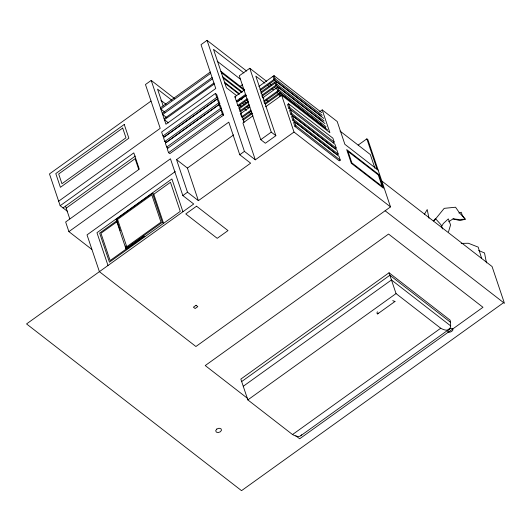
<?xml version="1.0" encoding="UTF-8"?>
<svg xmlns="http://www.w3.org/2000/svg" width="531" height="531" viewBox="0 0 531 531"><rect width="100%" height="100%" fill="white"/><g stroke="black" fill="none" stroke-linecap="round" stroke-linejoin="round"><path stroke-width="0.8" d="M292.521 434.544L440.723 328.231A36.433 10.998 54.3 0 0 450.66 325.875L450.149 320.166L389.037 272.775L240.835 379.094L247.838 399.896L292.521 434.544A36.433 10.998 54.3 0 0 301.668 434.743M448.496 231.868L450.56 224.912L448.317 218.898L443.272 223.571L441.706 226.359M377.342 311.79L376.93 313.171L377.534 313.98L395.004 301.455L392.728 300.632M378.331 313.111L377.747 313.881M434.312 220.504L444.201 208.344L455.545 207.223L459.421 212.792L465.269 219.217L459.985 220.584L453.056 218.865L448.662 221.759M424.402 214.325L427.209 209.553L428.962 218.181M433.369 220.949L435.466 218.606L440.922 224.686L442.509 228.927M174.566 98.534L151.202 80.413L145.467 84.529L160.216 128.349L58.656 201.203M246.649 71.054L207.057 40.343L201.023 44.67L215.772 88.491L165.951 124.234L151.202 80.413M151.036 101.069L49.476 173.922L60.176 205.709L67.576 211.451M160.415 107.8L210.243 72.057M210.674 73.331L160.847 109.074L164.882 112.207M162.26 113.282L212.088 77.533M212.506 78.774L162.678 114.523L166.714 117.65M164.106 118.758L213.933 83.015M214.258 83.991L164.437 119.734L168.466 122.867M266.728 81.429L249.769 68.273L239.269 75.807L260.761 139.66L265.374 143.237L275.868 135.71L255.809 76.112L264.942 83.194M215.407 93.449L161.623 132.033L162.957 135.989L164.218 136.965L218.002 98.381L216.668 94.432L215.407 93.449L216.741 97.405L218.002 98.381M60.176 205.709L133.805 152.882L139.288 169.163L65.652 221.985L68.897 231.635L91.817 249.411M162.957 135.989L216.741 97.405M63.03 207.926L135.319 156.061M217.272 98.998L163.488 137.582L164.822 141.538L166.084 142.514L219.867 103.93L218.54 99.981L217.272 98.998L218.606 102.954L219.867 103.93M66.169 208.152L135.113 158.696L138.73 169.442M239.687 86.712L242.375 84.781M164.822 141.538L218.606 102.954M223.631 115.035L222.37 114.052L221.029 110.056L222.29 111.039L223.631 115.035L169.801 153.651L168.539 152.669L167.192 148.673L221.732 109.479L220.405 105.523L219.144 104.547L165.36 143.131L166.688 147.087L167.949 148.063M246.231 95.082L237.085 101.647L236.308 101.043L234.875 96.781L244.678 89.752M166.688 147.087L220.471 108.503L219.144 104.547M236.308 101.043L245.455 94.485M246.138 95.613L236.746 102.35L237.788 105.443L238.565 106.047L247.957 99.31M258.889 86.467L273.996 75.628L321.813 112.711M168.539 152.669L222.37 114.052M237.788 105.443L247.18 98.706M259.925 89.56L275.038 78.721L273.996 75.628M260.701 90.164L274.792 80.055M248.057 101.315L238.665 108.052L239.441 108.656L240.483 111.749L249.205 105.49M260.807 92.168L275.914 81.329L323.731 118.413M239.441 108.656L248.163 102.397M260.913 93.257L274.998 83.148M68.897 231.635L170.458 158.782L182.837 195.561L193.715 204.004L26.55 323.93L241.539 490.657L503.607 302.657M249.099 104.408L239.707 111.145L240.483 111.749M261.849 95.261L276.956 84.422L275.914 81.329M261.949 96.35L276.711 85.756M176.538 159.625L228.788 122.143L239.753 154.733L250.639 163.17L198.388 200.652L187.503 192.215L176.538 159.625L187.423 168.068L198.388 200.652M251.123 111.198L242.401 117.451L241.625 116.853L240.583 113.76L249.975 107.016M262.726 97.877L277.839 87.038L324.999 123.61M241.625 116.853L251.017 110.116M263.768 100.97L278.875 90.131L277.839 87.038M263.874 102.052L278.629 91.465M251.9 112.725L242.501 119.462L243.278 120.066L244.061 122.382M264.644 103.578L279.757 92.739L327.541 129.796M243.278 120.066L252.67 113.322M265.42 104.182L279.512 94.073M175.276 171.573L87.024 234.881L99.403 271.666L195.912 346.511L390.517 206.898L367.897 139.686L366.841 138.863L358.166 145.089M252.935 115.818L242.926 123.039L255.305 159.824L294.015 132.053L281.636 95.275L265.619 106.764M187.423 168.068L233.64 134.907M144.2 236.282L126.471 248.999L125.834 248.501L116.037 219.403L152.503 193.244L153.784 194.24L163.575 223.339L162.294 222.343L152.503 193.244M116.342 220.305L151.8 194.87L160.986 222.164L125.528 247.599M117.012 220.624L99.642 233.082L109.432 262.181L180.255 211.371L170.464 182.279L153.784 194.24M117.112 221.666L100.95 233.268L110.129 260.555L143.138 236.879M333.209 142.806L334.205 142.096L332.884 138.173L288.552 103.791L287.556 104.507L288.877 108.424L334.908 144.193L336.229 148.109L335.234 148.826L290.902 114.444L289.581 110.521L290.576 109.811L291.897 113.727L336.229 148.109M288.877 108.424L289.873 107.713L288.552 103.791M290.902 114.444L291.897 113.727M292.601 115.824L291.605 116.541L292.926 120.464L337.258 154.84L338.254 154.129L336.933 150.207L292.601 115.824L293.922 119.747L338.254 154.129M182.837 195.561L187.503 192.215M239.753 154.733L244.426 151.381L207.057 40.343M260.761 139.66L271.255 132.133L249.769 68.273M292.926 120.464L293.922 119.747M294.625 121.845L293.63 122.561L294.951 126.478L339.282 160.86L340.278 160.143L338.957 156.227L294.625 121.845L295.946 125.761L340.278 160.143M294.951 126.478L295.946 125.761M125.834 248.501L162.294 222.343M319.748 111.649L322.211 109.884L337.198 121.506L344.878 144.326L378.138 170.119M241.665 381.557L389.867 275.244L450.547 322.297M243.258 386.276L391.46 279.963L450.66 325.875M247.838 399.896L396.04 293.577L389.037 272.775M300.944 435.599L449.146 329.286M394.964 301.528L394.128 301.522M458.87 212.977L461.233 212.274L462.328 215.374L465.269 219.217L458.724 219.456L453.056 218.865M461.193 243.397L468.375 243.258L478.199 247.121L481.644 258.557M478.67 250.526L484.524 252.955L486.462 262.925M275.038 78.721L322.198 115.293M321.182 116.03L274.016 79.451L272.974 76.358M340.039 131.057L370.313 154.534L374.932 168.274M276.956 84.422L324.116 120.995M323.1 121.732L275.934 85.159L274.892 82.066M278.875 90.131L326.034 126.703M269.336 83.453L271.295 84.973M274.554 87.502L276.512 89.016M325.676 127.944L277.852 90.861L276.817 87.768M281.636 95.275L329.89 132.697L322.211 109.884M267.551 85.212L269.502 86.732M272.111 88.757L273.419 89.766M276.678 92.294L278.636 93.814M289.873 107.713L334.205 142.096M243.948 72.953L213.489 49.33L226.412 87.741L236.786 95.786M381.218 180.567L492.071 266.535L504.45 303.314L385.121 210.774M217.179 61.198L240.51 79.292M262.586 97.034L263.894 98.049M266.516 100.08L268.48 101.607M220.883 71.307L244.214 89.4M221.314 72.581L244.645 90.675M222.728 76.789L242.169 91.863M294.015 132.053L390.517 206.898M223.146 78.03L241.937 92.606M224.573 82.265L239.474 93.828M246.603 99.357L247.904 100.359M224.898 83.241L239.156 94.299M246.935 100.332L248.229 101.341M240.025 98.295L241.97 99.808M244.559 101.813L245.86 102.822M234.875 96.781L235.651 97.385M242.7 103.346L244.001 104.348M246.596 106.366L248.541 107.873M239.362 104.773L241.306 106.286M244.552 108.802L246.497 110.309M249.092 112.326L251.044 113.833M271.255 132.133L275.868 135.71M240.583 113.76L241.359 114.357M220.471 108.503L221.732 109.479M244.426 151.381L255.305 159.824M171.805 100.193L157.541 89.135L163.223 106.008M160.886 100.286L166.07 104.308M396.04 293.577L440.723 328.231M143.562 235.784L144.844 236.773M116.037 219.403L116.681 219.9M247.565 398.389L205.231 365.56L388.546 234.058L482.978 307.29L299.67 438.792L295.76 435.765M366.841 138.863L377.083 169.296M318.826 117.975L319.337 119.495M320.618 123.298L321.381 125.581M279.757 92.739L280.799 95.832M278.735 93.469L279.777 96.562M238.585 105.37L241.227 113.209M242.282 116.349L243.862 121.055M241.618 115.134L242.401 117.451M165.639 141.2L166.084 142.514M182.929 211.743L171.898 178.96L96.961 232.711L107.999 265.5M117.57 219.422L126.756 246.716M116.939 220.67L120.291 230.62M125.442 245.933L126.471 248.999M65.492 206.154L69.787 218.905M216.834 429.028L215.705 430.621L216.27 432.081L218.208 432.566L220.385 431.783L221.513 430.19L220.949 428.729L219.011 428.245L216.834 429.028M448.834 329.16L447.606 330.674L447.945 331.961L449.657 332.267L451.742 331.417L452.97 329.897L452.624 328.609L450.912 328.304L448.834 329.16M124.247 124.473L55.782 173.584L60.401 187.31L128.86 138.193L124.247 124.473M122.694 128.071L58.682 173.989L61.954 183.713L125.966 137.794L122.694 128.071M196.55 206.201L185.764 213.94L217.212 238.333L228.005 230.593L196.55 206.201M196.065 305.259L193.403 307.17L195.156 308.524L197.811 306.619L196.065 305.259M378.849 174.526L346.683 149.589L351.29 163.263L383.448 188.2L378.849 174.526M378.278 174.911L348.004 151.435L351.854 162.878L382.134 186.361L378.278 174.911"/></g></svg>
